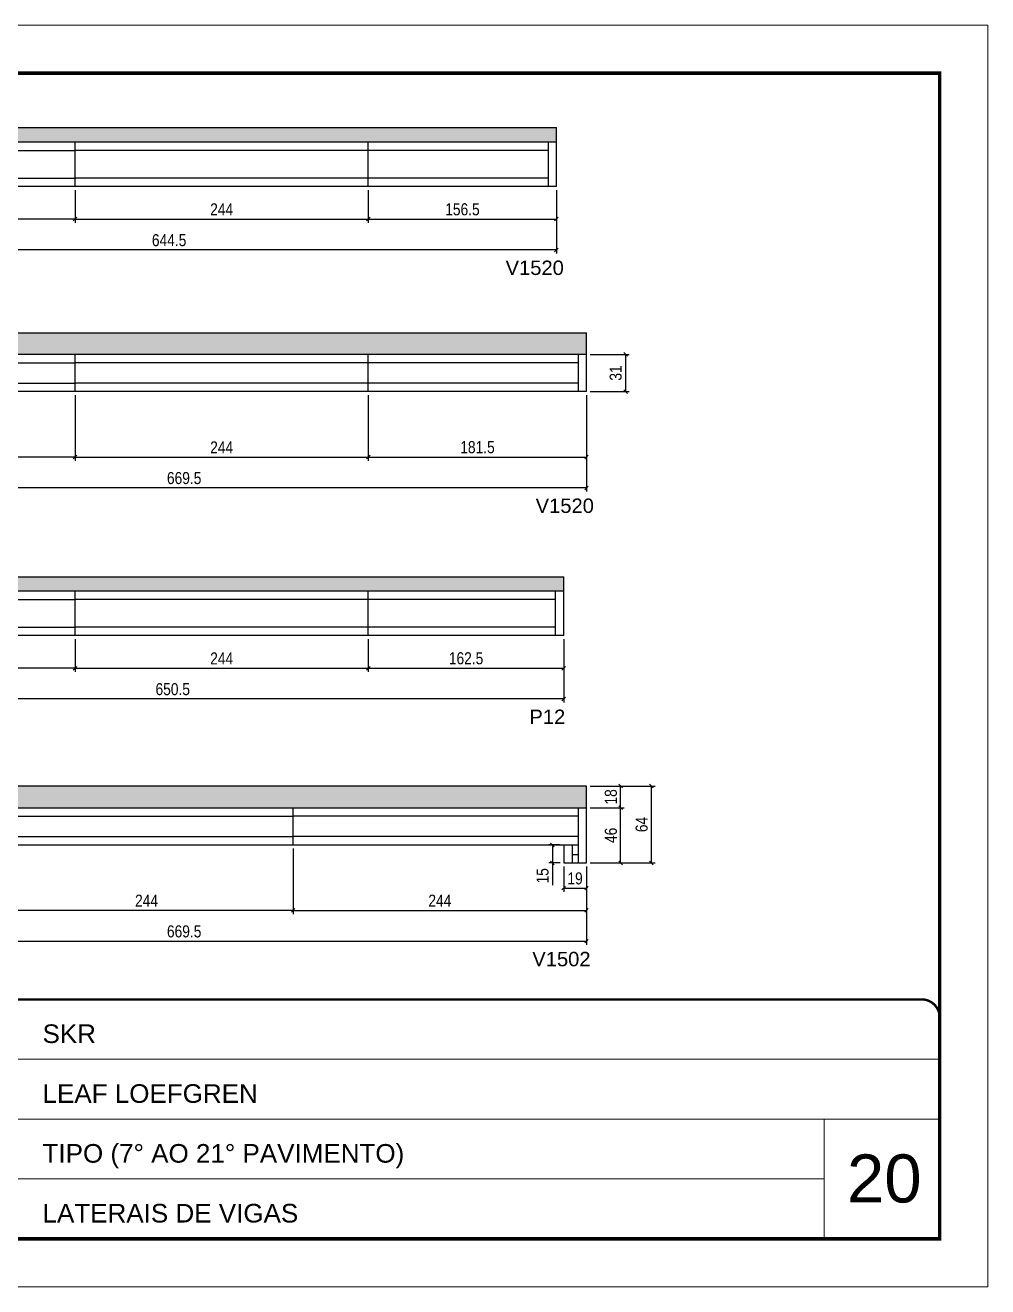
# Model space of a CAD drawing. Extents: x 3309 to 9563, y -2522 to 14608.
# Drawn here: x 8762 to 9563, y 8964 to 10014 of the extents above; entities that cross this region are included whole.
import ezdxf

# ---------------------------------------------------------------- set-up
doc = ezdxf.new("R2010")
doc.units = 0
doc.linetypes.add('CONTINUO', pattern=[0])
doc.linetypes.add('DASHED', pattern=[0.75, 0.5, -0.25])
for name, color, linetype in [('5', 5, 'Continuous'), ('COTA', 241, 'Continuous'), ('Painéis', 200, 'Continuous'), ('SARR_2.2x7', 40, 'Continuous')]:
    doc.layers.add(name, color=color, linetype=linetype)
for name, color, linetype, lineweight in [('CARIMBO', 255, 'Continuous', 9), ('Folhas', 255, 'Continuous', 9), ('SARRAFO DE PRESSAO', 251, 'DASHED', 9)]:
    doc.layers.add(name, color=color, linetype=linetype, lineweight=lineweight)
doc.styles.add('ARIAL', font='arial.ttf')
doc.styles.add('COTA TECNICA', font='techl___.ttf', dxfattribs={"height": 10})
doc.styles.get("Standard").update_dxf_attribs({"font": 'arial.ttf'})
doc.dimstyles.new('PAINEL', dxfattribs={"dimtxt": 10, "dimasz": 3, "dimexe": 3, "dimexo": 3, "dimgap": 3, "dimtad": 1, "dimdec": 1, "dimzin": 12, "dimdsep": 46, "dimtxsty": 'COTA TECNICA', "dimblk1": 'OBLIQUE', "dimblk2": 'OBLIQUE', "dimsah": 1, "dimcen": 0.9, "dimclrd": 4, "dimclre": 4, "dimclrt": 240, "dimadec": 1, "dimazin": 3, "dimtfac": 1, "dimtdec": 1, "dimtmove": 0, "dimatfit": 3, "dimfxl": 1, "dimtolj": 1, "dimtzin": 12, "dimarcsym": 0})

# ---------------------------------------------------------------- blocks, each defined once
blk = doc.blocks.new('9999999999')
at = {"color": 30, "linetype": 'CONTINUO'}
for p, q in [((98564.6, 34379.6), (99584, 34379.6)), ((98564.6, 34329.8), (99488, 34329.8)), ((99584, 34329.8), (99488, 34329.8)), ((99488, 34329.8), (99488, 34230.2)), ((98564.6, 34280), (99488, 34280))]:
    blk.add_line(p, q, dxfattribs=at)
at = {"color": 30, "linetype": 'CONTINUO', "const_width": 2}
blk.add_lwpolyline([(99584, 34230.2), (99584, 34414.4, 0.414214), (99569, 34429.4), (98229, 34429.4, 0.414214), (98214, 34414.4), (98214, 34245.2, 0.414214), (98229, 34230.2), (99584, 34230.2)], format="xyb", dxfattribs=at)
at = {"layer": 'Folhas'}
blk.add_lwpolyline([(98139, 34190.2), (99624, 34190.2), (99624, 35240.2), (98139, 35240.2)], close=True, dxfattribs=at)
at = {"layer": 'Folhas', "color": 30, "const_width": 3}
blk.add_lwpolyline([(98214, 34230.2), (99584, 34230.2), (99584, 35200.2), (98214, 35200.2)], close=True, dxfattribs=at)
at = {"color": 7, "linetype": 'Continuous', "ltscale": 5, "style": 'ARIAL'}
for s, height, p in [('SKR', 15.48, (98837.7, 34393.1)), ('LEAF LOEFGREN', 15.483, (98837.7, 34343.3)), ('TIPO (7° AO 21° PAVIMENTO)', 15.483, (98837.7, 34293.5)), ('LATERAIS DE VIGAS', 15.483, (98837.7, 34243.7))]:
    blk.add_text(s, height=height, dxfattribs=at).set_placement(p)
blk = doc.blocks.new('_Oblique')
at = {"color": 0, "linetype": 'ByBlock', "lineweight": -2}
blk.add_line((-0.5, -0.5), (0.5, 0.5), dxfattribs=at)
blk = doc.blocks.new('*D2097')
at = {"layer": 'COTA', "color": 4, "linetype": 'ByBlock', "lineweight": -2, "transparency": 16777216}
for p, q in [((8559.6, 9876.3), (8559.6, 9849.2)), ((8803.6, 9876.3), (8803.6, 9849.2)), ((8803.6, 9852.2), (8559.6, 9852.2))]:
    blk.add_line(p, q, dxfattribs=at)
at = {"layer": 'Defpoints', "color": 0, "linetype": 'ByBlock', "transparency": 16777216}
for p in [(8559.6, 9879.3), (8803.6, 9879.3), (8559.6, 9852.2)]:
    blk.add_point(p, dxfattribs=at)
at = {"layer": 'COTA', "color": 4, "linetype": 'ByBlock', "lineweight": -2, "transparency": 16777216, "xscale": 3, "yscale": 3, "zscale": 3, "rotation": 180}
blk.add_blockref('_Oblique', (8559.6, 9852.2), dxfattribs=at)
at = {"layer": 'COTA', "color": 4, "linetype": 'ByBlock', "lineweight": -2, "transparency": 16777216, "xscale": 3, "yscale": 3, "zscale": 3}
blk.add_blockref('_Oblique', (8803.6, 9852.2), dxfattribs=at)
at = {"layer": 'COTA', "color": 240, "linetype": 'ByBlock', "transparency": 16777216, "insert": (8681.6, 9860.3), "char_height": 10, "attachment_point": 5, "style": 'COTA TECNICA'}
blk.add_mtext('\\A1;244', dxfattribs=at)
blk = doc.blocks.new('*D2098')
at = {"layer": 'COTA', "color": 4, "lineweight": -2, "transparency": 16777216}
for p, q in [((8803.6, 9876.3), (8803.6, 9849.2)), ((9047.6, 9876.3), (9047.6, 9849.2)), ((8803.6, 9852.2), (9047.6, 9852.2))]:
    blk.add_line(p, q, dxfattribs=at)
at = {"layer": 'Defpoints', "color": 0, "transparency": 16777216}
for p in [(8803.6, 9879.3, 0), (9047.6, 9879.3, 0), (9047.6, 9852.2)]:
    blk.add_point(p, dxfattribs=at)
at = {"layer": 'COTA', "color": 4, "lineweight": -2, "transparency": 16777216, "xscale": 3, "yscale": 3, "zscale": 3, "rotation": 180}
blk.add_blockref('_Oblique', (8803.6, 9852.2), dxfattribs=at)
at = {"layer": 'COTA', "color": 4, "lineweight": -2, "transparency": 16777216, "xscale": 3, "yscale": 3, "zscale": 3}
blk.add_blockref('_Oblique', (9047.6, 9852.2), dxfattribs=at)
at = {"layer": 'COTA', "color": 240, "transparency": 16777216, "insert": (8925.6, 9860.3), "char_height": 10, "attachment_point": 5, "style": 'COTA TECNICA'}
blk.add_mtext('\\A1;244', dxfattribs=at)
blk = doc.blocks.new('*D2099')
at = {"layer": 'COTA', "color": 4, "lineweight": -2, "transparency": 16777216}
for p, q in [((9047.6, 9876.3), (9047.6, 9849.2)), ((9204.1, 9876.3), (9204.1, 9849.2)), ((9047.6, 9852.2), (9204.1, 9852.2))]:
    blk.add_line(p, q, dxfattribs=at)
at = {"layer": 'Defpoints', "color": 0, "transparency": 16777216}
for p in [(9047.6, 9879.3, 0), (9204.1, 9879.3, 0), (9204.1, 9852.2)]:
    blk.add_point(p, dxfattribs=at)
at = {"layer": 'COTA', "color": 4, "lineweight": -2, "transparency": 16777216, "xscale": 3, "yscale": 3, "zscale": 3, "rotation": 180}
blk.add_blockref('_Oblique', (9047.6, 9852.2), dxfattribs=at)
at = {"layer": 'COTA', "color": 4, "lineweight": -2, "transparency": 16777216, "xscale": 3, "yscale": 3, "zscale": 3}
blk.add_blockref('_Oblique', (9204.1, 9852.2), dxfattribs=at)
at = {"layer": 'COTA', "color": 240, "transparency": 16777216, "insert": (9125.9, 9860.3), "char_height": 10, "attachment_point": 5, "style": 'COTA TECNICA'}
blk.add_mtext('\\A1;156.5', dxfattribs=at)
blk = doc.blocks.new('*D2100')
at = {"layer": 'COTA', "color": 4, "lineweight": -2, "transparency": 16777216}
for p, q in [((8559.6, 9876.3), (8559.6, 9823.5)), ((9204.1, 9876.3), (9204.1, 9823.5)), ((9204.1, 9826.5), (8559.6, 9826.5))]:
    blk.add_line(p, q, dxfattribs=at)
at = {"layer": 'Defpoints', "color": 0, "transparency": 16777216}
for p in [(8559.6, 9879.3, 0), (9204.1, 9879.3, 0), (8559.6, 9826.5)]:
    blk.add_point(p, dxfattribs=at)
at = {"layer": 'COTA', "color": 4, "lineweight": -2, "transparency": 16777216, "xscale": 3, "yscale": 3, "zscale": 3, "rotation": 180}
blk.add_blockref('_Oblique', (8559.6, 9826.5), dxfattribs=at)
at = {"layer": 'COTA', "color": 4, "lineweight": -2, "transparency": 16777216, "xscale": 3, "yscale": 3, "zscale": 3}
blk.add_blockref('_Oblique', (9204.1, 9826.5), dxfattribs=at)
at = {"layer": 'COTA', "color": 240, "transparency": 16777216, "insert": (8881.9, 9834.6), "char_height": 10, "attachment_point": 5, "style": 'COTA TECNICA'}
blk.add_mtext('\\A1;644.5', dxfattribs=at)
blk = doc.blocks.new('*D2104')
at = {"layer": 'COTA', "color": 4, "linetype": 'ByBlock', "lineweight": -2, "transparency": 16777216}
for p, q in [((8803.6, 9705.6), (8803.6, 9651.1)), ((8559.6, 9690.6), (8559.6, 9651.1)), ((8803.6, 9654.1), (8559.6, 9654.1))]:
    blk.add_line(p, q, dxfattribs=at)
at = {"layer": 'Defpoints', "color": 0, "linetype": 'ByBlock', "transparency": 16777216}
for p in [(8803.6, 9708.6), (8559.6, 9693.6), (8559.6, 9654.1)]:
    blk.add_point(p, dxfattribs=at)
at = {"layer": 'COTA', "color": 4, "linetype": 'ByBlock', "lineweight": -2, "transparency": 16777216, "xscale": 3, "yscale": 3, "zscale": 3, "rotation": 180}
blk.add_blockref('_Oblique', (8559.6, 9654.1), dxfattribs=at)
at = {"layer": 'COTA', "color": 4, "linetype": 'ByBlock', "lineweight": -2, "transparency": 16777216, "xscale": 3, "yscale": 3, "zscale": 3}
blk.add_blockref('_Oblique', (8803.6, 9654.1), dxfattribs=at)
at = {"layer": 'COTA', "color": 240, "linetype": 'ByBlock', "transparency": 16777216, "insert": (8681.6, 9662.2), "char_height": 10, "attachment_point": 5, "style": 'COTA TECNICA'}
blk.add_mtext('\\A1;244', dxfattribs=at)
blk = doc.blocks.new('*D2105')
at = {"layer": 'COTA', "color": 4, "lineweight": -2, "transparency": 16777216}
for p, q in [((8803.6, 9705.6), (8803.6, 9651.1)), ((9047.6, 9705.6), (9047.6, 9651.1)), ((8803.6, 9654.1), (9047.6, 9654.1))]:
    blk.add_line(p, q, dxfattribs=at)
at = {"layer": 'Defpoints', "color": 0, "transparency": 16777216}
for p in [(8803.6, 9708.6, 0), (9047.6, 9708.6, 0), (9047.6, 9654.1)]:
    blk.add_point(p, dxfattribs=at)
at = {"layer": 'COTA', "color": 4, "lineweight": -2, "transparency": 16777216, "xscale": 3, "yscale": 3, "zscale": 3, "rotation": 180}
blk.add_blockref('_Oblique', (8803.6, 9654.1), dxfattribs=at)
at = {"layer": 'COTA', "color": 4, "lineweight": -2, "transparency": 16777216, "xscale": 3, "yscale": 3, "zscale": 3}
blk.add_blockref('_Oblique', (9047.6, 9654.1), dxfattribs=at)
at = {"layer": 'COTA', "color": 240, "transparency": 16777216, "insert": (8925.6, 9662.2), "char_height": 10, "attachment_point": 5, "style": 'COTA TECNICA'}
blk.add_mtext('\\A1;244', dxfattribs=at)
blk = doc.blocks.new('*D2106')
at = {"layer": 'COTA', "color": 4, "lineweight": -2, "transparency": 16777216}
for p, q in [((9047.6, 9705.6), (9047.6, 9651.1)), ((9229.1, 9705.6), (9229.1, 9651.1)), ((9047.6, 9654.1), (9229.1, 9654.1))]:
    blk.add_line(p, q, dxfattribs=at)
at = {"layer": 'Defpoints', "color": 0, "transparency": 16777216}
for p in [(9047.6, 9708.6, 0), (9229.1, 9708.6, 0), (9229.1, 9654.1)]:
    blk.add_point(p, dxfattribs=at)
at = {"layer": 'COTA', "color": 4, "lineweight": -2, "transparency": 16777216, "xscale": 3, "yscale": 3, "zscale": 3, "rotation": 180}
blk.add_blockref('_Oblique', (9047.6, 9654.1), dxfattribs=at)
at = {"layer": 'COTA', "color": 4, "lineweight": -2, "transparency": 16777216, "xscale": 3, "yscale": 3, "zscale": 3}
blk.add_blockref('_Oblique', (9229.1, 9654.1), dxfattribs=at)
at = {"layer": 'COTA', "color": 240, "transparency": 16777216, "insert": (9138.4, 9662.3), "char_height": 10, "attachment_point": 5, "style": 'COTA TECNICA'}
blk.add_mtext('\\A1;181.5', dxfattribs=at)
blk = doc.blocks.new('*D2107')
at = {"layer": 'COTA', "color": 4, "lineweight": -2, "transparency": 16777216}
for p, q in [((9229.1, 9705.6), (9229.1, 9625.5)), ((8559.6, 9690.6), (8559.6, 9625.5)), ((9229.1, 9628.5), (8559.6, 9628.5))]:
    blk.add_line(p, q, dxfattribs=at)
at = {"layer": 'Defpoints', "color": 0, "transparency": 16777216}
for p in [(9229.1, 9708.6, 0), (8559.6, 9693.6, 0), (8559.6, 9628.5)]:
    blk.add_point(p, dxfattribs=at)
at = {"layer": 'COTA', "color": 4, "lineweight": -2, "transparency": 16777216, "xscale": 3, "yscale": 3, "zscale": 3, "rotation": 180}
blk.add_blockref('_Oblique', (8559.6, 9628.5), dxfattribs=at)
at = {"layer": 'COTA', "color": 4, "lineweight": -2, "transparency": 16777216, "xscale": 3, "yscale": 3, "zscale": 3}
blk.add_blockref('_Oblique', (9229.1, 9628.5), dxfattribs=at)
at = {"layer": 'COTA', "color": 240, "transparency": 16777216, "insert": (8894.4, 9636.6), "char_height": 10, "attachment_point": 5, "style": 'COTA TECNICA'}
blk.add_mtext('\\A1;669.5', dxfattribs=at)
blk = doc.blocks.new('*D2113')
at = {"layer": 'COTA', "color": 4, "lineweight": -2, "transparency": 16777216}
for p, q in [((9232.1, 9739.6), (9264.7, 9739.6)), ((9261.7, 9708.6), (9261.7, 9739.6)), ((9232.1, 9708.6), (9264.7, 9708.6))]:
    blk.add_line(p, q, dxfattribs=at)
at = {"layer": 'Defpoints', "color": 0, "transparency": 16777216}
for p in [(9229.1, 9739.6), (9261.7, 9739.6), (9229.1, 9708.6)]:
    blk.add_point(p, dxfattribs=at)
at = {"layer": 'COTA', "color": 4, "lineweight": -2, "transparency": 16777216, "xscale": 3, "yscale": 3, "zscale": 3}
for p, rotation in [((9261.7, 9739.6), 90), ((9261.7, 9708.6), 270)]:
    blk.add_blockref('_Oblique', p, dxfattribs=dict(at, rotation=rotation))
at = {"layer": 'COTA', "color": 240, "transparency": 16777216, "insert": (9253.4, 9724.1), "char_height": 10, "attachment_point": 5, "rotation": 90, "style": 'COTA TECNICA'}
blk.add_mtext('\\A1;31', dxfattribs=at)
blk = doc.blocks.new('*D2114')
at = {"layer": 'COTA', "color": 4, "linetype": 'ByBlock', "lineweight": -2, "transparency": 16777216}
for p, q in [((8559.6, 9502.6), (8559.6, 9475.4)), ((8803.6, 9502.6), (8803.6, 9475.4)), ((8803.6, 9478.4), (8559.6, 9478.4))]:
    blk.add_line(p, q, dxfattribs=at)
at = {"layer": 'Defpoints', "color": 0, "linetype": 'ByBlock', "transparency": 16777216}
for p in [(8559.6, 9505.6), (8803.6, 9505.6), (8559.6, 9478.4)]:
    blk.add_point(p, dxfattribs=at)
at = {"layer": 'COTA', "color": 4, "linetype": 'ByBlock', "lineweight": -2, "transparency": 16777216, "xscale": 3, "yscale": 3, "zscale": 3, "rotation": 180}
blk.add_blockref('_Oblique', (8559.6, 9478.4), dxfattribs=at)
at = {"layer": 'COTA', "color": 4, "linetype": 'ByBlock', "lineweight": -2, "transparency": 16777216, "xscale": 3, "yscale": 3, "zscale": 3}
blk.add_blockref('_Oblique', (8803.6, 9478.4), dxfattribs=at)
at = {"layer": 'COTA', "color": 240, "linetype": 'ByBlock', "transparency": 16777216, "insert": (8681.6, 9486.5), "char_height": 10, "attachment_point": 5, "style": 'COTA TECNICA'}
blk.add_mtext('\\A1;244', dxfattribs=at)
blk = doc.blocks.new('*D2115')
at = {"layer": 'COTA', "color": 4, "lineweight": -2, "transparency": 16777216}
for p, q in [((8803.6, 9502.6), (8803.6, 9475.4)), ((9047.6, 9502.6), (9047.6, 9475.4)), ((8803.6, 9478.4), (9047.6, 9478.4))]:
    blk.add_line(p, q, dxfattribs=at)
at = {"layer": 'Defpoints', "color": 0, "transparency": 16777216}
for p in [(8803.6, 9505.6, 0), (9047.6, 9505.6, 0), (9047.6, 9478.4)]:
    blk.add_point(p, dxfattribs=at)
at = {"layer": 'COTA', "color": 4, "lineweight": -2, "transparency": 16777216, "xscale": 3, "yscale": 3, "zscale": 3, "rotation": 180}
blk.add_blockref('_Oblique', (8803.6, 9478.4), dxfattribs=at)
at = {"layer": 'COTA', "color": 4, "lineweight": -2, "transparency": 16777216, "xscale": 3, "yscale": 3, "zscale": 3}
blk.add_blockref('_Oblique', (9047.6, 9478.4), dxfattribs=at)
at = {"layer": 'COTA', "color": 240, "transparency": 16777216, "insert": (8925.6, 9486.5), "char_height": 10, "attachment_point": 5, "style": 'COTA TECNICA'}
blk.add_mtext('\\A1;244', dxfattribs=at)
blk = doc.blocks.new('*D2116')
at = {"layer": 'COTA', "color": 4, "lineweight": -2, "transparency": 16777216}
for p, q in [((9047.6, 9502.6), (9047.6, 9475.4)), ((9210.1, 9502.6), (9210.1, 9475.4)), ((9047.6, 9478.4), (9210.1, 9478.4))]:
    blk.add_line(p, q, dxfattribs=at)
at = {"layer": 'Defpoints', "color": 0, "transparency": 16777216}
for p in [(9047.6, 9505.6, 0), (9210.1, 9505.6, 0), (9210.1, 9478.4)]:
    blk.add_point(p, dxfattribs=at)
at = {"layer": 'COTA', "color": 4, "lineweight": -2, "transparency": 16777216, "xscale": 3, "yscale": 3, "zscale": 3, "rotation": 180}
blk.add_blockref('_Oblique', (9047.6, 9478.4), dxfattribs=at)
at = {"layer": 'COTA', "color": 4, "lineweight": -2, "transparency": 16777216, "xscale": 3, "yscale": 3, "zscale": 3}
blk.add_blockref('_Oblique', (9210.1, 9478.4), dxfattribs=at)
at = {"layer": 'COTA', "color": 240, "transparency": 16777216, "insert": (9128.9, 9486.6), "char_height": 10, "attachment_point": 5, "style": 'COTA TECNICA'}
blk.add_mtext('\\A1;162.5', dxfattribs=at)
blk = doc.blocks.new('*D2117')
at = {"layer": 'COTA', "color": 4, "lineweight": -2, "transparency": 16777216}
for p, q in [((8559.6, 9502.6), (8559.6, 9449.8)), ((9210.1, 9502.6), (9210.1, 9449.8)), ((9210.1, 9452.8), (8559.6, 9452.8))]:
    blk.add_line(p, q, dxfattribs=at)
at = {"layer": 'Defpoints', "color": 0, "transparency": 16777216}
for p in [(8559.6, 9505.6, 0), (9210.1, 9505.6, 0), (8559.6, 9452.8)]:
    blk.add_point(p, dxfattribs=at)
at = {"layer": 'COTA', "color": 4, "lineweight": -2, "transparency": 16777216, "xscale": 3, "yscale": 3, "zscale": 3, "rotation": 180}
blk.add_blockref('_Oblique', (8559.6, 9452.8), dxfattribs=at)
at = {"layer": 'COTA', "color": 4, "lineweight": -2, "transparency": 16777216, "xscale": 3, "yscale": 3, "zscale": 3}
blk.add_blockref('_Oblique', (9210.1, 9452.8), dxfattribs=at)
at = {"layer": 'COTA', "color": 240, "transparency": 16777216, "insert": (8884.9, 9460.9), "char_height": 10, "attachment_point": 5, "style": 'COTA TECNICA'}
blk.add_mtext('\\A1;650.5', dxfattribs=at)
blk = doc.blocks.new('*D2121')
at = {"layer": 'COTA', "color": 4, "linetype": 'ByBlock', "lineweight": -2, "transparency": 16777216}
for p, q in [((8985.1, 9328.3), (8985.1, 9273.8)), ((9229.1, 9313.3), (9229.1, 9273.8)), ((8985.1, 9276.8), (9229.1, 9276.8))]:
    blk.add_line(p, q, dxfattribs=at)
at = {"layer": 'Defpoints', "color": 0, "linetype": 'ByBlock', "transparency": 16777216}
for p in [(8985.1, 9331.3), (9229.1, 9316.3), (9229.1, 9276.8)]:
    blk.add_point(p, dxfattribs=at)
at = {"layer": 'COTA', "color": 4, "linetype": 'ByBlock', "lineweight": -2, "transparency": 16777216, "xscale": 3, "yscale": 3, "zscale": 3, "rotation": 180}
blk.add_blockref('_Oblique', (8985.1, 9276.8), dxfattribs=at)
at = {"layer": 'COTA', "color": 4, "linetype": 'ByBlock', "lineweight": -2, "transparency": 16777216, "xscale": 3, "yscale": 3, "zscale": 3}
blk.add_blockref('_Oblique', (9229.1, 9276.8), dxfattribs=at)
at = {"layer": 'COTA', "color": 240, "linetype": 'ByBlock', "transparency": 16777216, "insert": (9107.1, 9284.9), "char_height": 10, "attachment_point": 5, "style": 'COTA TECNICA'}
blk.add_mtext('\\A1;244', dxfattribs=at)
blk = doc.blocks.new('*D2122')
at = {"layer": 'COTA', "color": 4, "lineweight": -2, "transparency": 16777216}
for p, q in [((8741.1, 9328.3), (8741.1, 9273.8)), ((8985.1, 9328.3), (8985.1, 9273.8)), ((8985.1, 9276.8), (8741.1, 9276.8))]:
    blk.add_line(p, q, dxfattribs=at)
at = {"layer": 'Defpoints', "color": 0, "transparency": 16777216}
for p in [(8741.1, 9331.3, 0), (8985.1, 9331.3, 0), (8741.1, 9276.8)]:
    blk.add_point(p, dxfattribs=at)
at = {"layer": 'COTA', "color": 4, "lineweight": -2, "transparency": 16777216, "xscale": 3, "yscale": 3, "zscale": 3, "rotation": 180}
blk.add_blockref('_Oblique', (8741.1, 9276.8), dxfattribs=at)
at = {"layer": 'COTA', "color": 4, "lineweight": -2, "transparency": 16777216, "xscale": 3, "yscale": 3, "zscale": 3}
blk.add_blockref('_Oblique', (8985.1, 9276.8), dxfattribs=at)
at = {"layer": 'COTA', "color": 240, "transparency": 16777216, "insert": (8863.1, 9284.9), "char_height": 10, "attachment_point": 5, "style": 'COTA TECNICA'}
blk.add_mtext('\\A1;244', dxfattribs=at)
blk = doc.blocks.new('*D2124')
at = {"layer": 'COTA', "color": 4, "lineweight": -2, "transparency": 16777216}
for p, q in [((8559.6, 9328.3), (8559.6, 9248.2)), ((9229.1, 9313.3), (9229.1, 9248.2)), ((8559.6, 9251.2), (9229.1, 9251.2))]:
    blk.add_line(p, q, dxfattribs=at)
at = {"layer": 'Defpoints', "color": 0, "transparency": 16777216}
for p in [(8559.6, 9331.3, 0), (9229.1, 9316.3, 0), (9229.1, 9251.2)]:
    blk.add_point(p, dxfattribs=at)
at = {"layer": 'COTA', "color": 4, "lineweight": -2, "transparency": 16777216, "xscale": 3, "yscale": 3, "zscale": 3, "rotation": 180}
blk.add_blockref('_Oblique', (8559.6, 9251.2), dxfattribs=at)
at = {"layer": 'COTA', "color": 4, "lineweight": -2, "transparency": 16777216, "xscale": 3, "yscale": 3, "zscale": 3}
blk.add_blockref('_Oblique', (9229.1, 9251.2), dxfattribs=at)
at = {"layer": 'COTA', "color": 240, "transparency": 16777216, "insert": (8894.4, 9259.3), "char_height": 10, "attachment_point": 5, "style": 'COTA TECNICA'}
blk.add_mtext('\\A1;669.5', dxfattribs=at)
blk = doc.blocks.new('*D2125')
at = {"layer": 'COTA', "color": 4, "lineweight": -2, "transparency": 16777216}
for p, q in [((9232.1, 9362.3), (9260.5, 9362.3)), ((9257.5, 9316.3), (9257.5, 9362.3)), ((9232.1, 9316.3), (9260.5, 9316.3))]:
    blk.add_line(p, q, dxfattribs=at)
at = {"layer": 'Defpoints', "color": 0, "transparency": 16777216}
for p in [(9229.1, 9362.3), (9257.5, 9362.3), (9229.1, 9316.3)]:
    blk.add_point(p, dxfattribs=at)
at = {"layer": 'COTA', "color": 4, "lineweight": -2, "transparency": 16777216, "xscale": 3, "yscale": 3, "zscale": 3}
for p, rotation in [((9257.5, 9362.3), 90), ((9257.5, 9316.3), 270)]:
    blk.add_blockref('_Oblique', p, dxfattribs=dict(at, rotation=rotation))
at = {"layer": 'COTA', "color": 240, "transparency": 16777216, "insert": (9249.4, 9339.3), "char_height": 10, "attachment_point": 5, "rotation": 90, "style": 'COTA TECNICA'}
blk.add_mtext('\\A1;46', dxfattribs=at)
blk = doc.blocks.new('*D2126')
at = {"layer": 'COTA', "color": 4, "lineweight": -2, "transparency": 16777216}
for p, q in [((9232.1, 9380.3), (9260.5, 9380.3)), ((9257.5, 9362.3), (9257.5, 9380.3)), ((9232.1, 9362.3), (9260.5, 9362.3))]:
    blk.add_line(p, q, dxfattribs=at)
at = {"layer": 'Defpoints', "color": 0, "transparency": 16777216}
for p in [(9229.1, 9380.3), (9257.5, 9380.3), (9229.1, 9362.3)]:
    blk.add_point(p, dxfattribs=at)
at = {"layer": 'COTA', "color": 4, "lineweight": -2, "transparency": 16777216, "xscale": 3, "yscale": 3, "zscale": 3}
for p, rotation in [((9257.5, 9380.3), 90), ((9257.5, 9362.3), 270)]:
    blk.add_blockref('_Oblique', p, dxfattribs=dict(at, rotation=rotation))
at = {"layer": 'COTA', "color": 240, "transparency": 16777216, "insert": (9249.4, 9371.3), "char_height": 10, "attachment_point": 5, "rotation": 90, "style": 'COTA TECNICA'}
blk.add_mtext('\\A1;18', dxfattribs=at)
blk = doc.blocks.new('*D2127')
at = {"layer": 'COTA', "color": 4, "lineweight": -2, "transparency": 16777216}
for p, q in [((9232.1, 9380.3), (9286.1, 9380.3)), ((9283.1, 9316.3), (9283.1, 9380.3)), ((9232.1, 9316.3), (9286.1, 9316.3))]:
    blk.add_line(p, q, dxfattribs=at)
at = {"layer": 'Defpoints', "color": 0, "transparency": 16777216}
for p in [(9229.1, 9380.3), (9283.1, 9380.3), (9229.1, 9316.3)]:
    blk.add_point(p, dxfattribs=at)
at = {"layer": 'COTA', "color": 4, "lineweight": -2, "transparency": 16777216, "xscale": 3, "yscale": 3, "zscale": 3}
for p, rotation in [((9283.1, 9380.3), 90), ((9283.1, 9316.3), 270)]:
    blk.add_blockref('_Oblique', p, dxfattribs=dict(at, rotation=rotation))
at = {"layer": 'COTA', "color": 240, "transparency": 16777216, "insert": (9275, 9348.3), "char_height": 10, "attachment_point": 5, "rotation": 90, "style": 'COTA TECNICA'}
blk.add_mtext('\\A1;64', dxfattribs=at)
blk = doc.blocks.new('*D2128')
at = {"layer": 'COTA', "color": 4, "lineweight": -2, "transparency": 16777216}
for p, q in [((9210.1, 9313.3), (9210.1, 9292.3)), ((9229.1, 9313.3), (9229.1, 9292.3)), ((9210.1, 9295.3), (9229.1, 9295.3))]:
    blk.add_line(p, q, dxfattribs=at)
at = {"layer": 'Defpoints', "color": 0, "transparency": 16777216}
for p in [(9210.1, 9316.3), (9229.1, 9316.3), (9229.1, 9295.3)]:
    blk.add_point(p, dxfattribs=at)
at = {"layer": 'COTA', "color": 4, "lineweight": -2, "transparency": 16777216, "xscale": 3, "yscale": 3, "zscale": 3, "rotation": 180}
blk.add_blockref('_Oblique', (9210.1, 9295.3), dxfattribs=at)
at = {"layer": 'COTA', "color": 4, "lineweight": -2, "transparency": 16777216, "xscale": 3, "yscale": 3, "zscale": 3}
blk.add_blockref('_Oblique', (9229.1, 9295.3), dxfattribs=at)
at = {"layer": 'COTA', "color": 240, "transparency": 16777216, "insert": (9219.6, 9303.4), "char_height": 10, "attachment_point": 5, "style": 'COTA TECNICA'}
blk.add_mtext('\\A1;19', dxfattribs=at)
blk = doc.blocks.new('*D2129')
at = {"layer": 'COTA', "color": 4, "lineweight": -2, "transparency": 16777216}
for p, q in [((9207.1, 9331.3), (9197.7, 9331.3)), ((9200.7, 9331.3), (9200.7, 9316.3)), ((9207.1, 9316.3), (9197.7, 9316.3)), ((9200.7, 9316.3), (9200.7, 9297.9))]:
    blk.add_line(p, q, dxfattribs=at)
at = {"layer": 'Defpoints', "color": 0, "transparency": 16777216}
for p in [(9210.1, 9331.3), (9200.7, 9316.3), (9210.1, 9316.3)]:
    blk.add_point(p, dxfattribs=at)
at = {"layer": 'COTA', "color": 4, "lineweight": -2, "transparency": 16777216, "xscale": 3, "yscale": 3, "zscale": 3}
for p, rotation in [((9200.7, 9331.3), 90), ((9200.7, 9316.3), 270)]:
    blk.add_blockref('_Oblique', p, dxfattribs=dict(at, rotation=rotation))
at = {"layer": 'COTA', "color": 240, "transparency": 16777216, "insert": (9192.6, 9305.6), "char_height": 10, "attachment_point": 5, "rotation": 90, "style": 'COTA TECNICA'}
blk.add_mtext('\\A1;15', dxfattribs=at)

msp = doc.modelspace()

# ---------------------------------------------------------------- hatches: boundary and pattern name
at = {"layer": 'COTA'}
h = msp.add_hatch(dxfattribs=at)
h.set_pattern_fill('AR-CONC', color=256, scale=0.03)
h.set_pattern_definition([(50, (4817.4945, 381.9985), (5.46554, -0.4781726), [0.5715, -6.2865]), (355, (4817.4945, 381.9985), (-1.0573026, 5.7317054), [0.4572, -5.0292175]), (100.451445, (4817.95, 381.9586), (4.4082374, 5.2535326), [0.4857003, -5.3427073]), (46.1842, (4817.4945, 383.5225), (8.1323712, -1.26127), [0.85725, -9.42975]), (96.63556, (4818.172, 383.417), (7.122124, 7.422784), [0.728551, -8.014068]), (351.18415, (4817.4945, 383.5225), (7.122124, 7.422784), [0.685799, -7.543792]), (21, (4818.2565, 383.1415), (4.5484317, -3.067956), [0.5715, -6.2865]), (326, (4818.2565, 383.1415), (1.854061, 5.525639), [0.4572, -5.0292]), (71.451445, (4818.6356, 382.886), (6.4024926, 2.457683), [0.4857003, -5.342698]), (37.5, (4817.4945, 381.9985), (0.0926581, 2.53665117), [0, -4.96824, 0, -5.1054, 0, -5.04825]), (7.5, (4817.4945, 381.9985), (2.0045899, 3.00541724), [0, -2.91084, 0, -4.85394, 0, -1.92405]), (327.5, (4815.7953, 381.9985), (4.06771786, -0.1718623), [0, -1.905, 0, -5.9436, 0, -7.8867]), (317.5, (4815.0333, 381.9985), (4.4438754, 0.7627947), [0, -2.4765, 0, -3.94716, 0, -5.6007])])
h.paths.add_polyline_path([(8559.6, 9928.31), (8559.6, 9916.31), (9204.1, 9916.31), (9204.1, 9928.31)])
h = msp.add_hatch(dxfattribs=at)
h.set_pattern_fill('AR-CONC', color=256, scale=0.03)
h.set_pattern_definition([(50, (4817.4945, 211.2963), (5.46554, -0.4781726), [0.5715, -6.2865]), (355, (4817.4945, 211.2963), (-1.0573026, 5.7317054), [0.4572, -5.0292175]), (100.451445, (4817.95, 211.2565), (4.4082374, 5.2535326), [0.4857003, -5.3427073]), (46.1842, (4817.4945, 212.82), (8.1323712, -1.26127), [0.85725, -9.42975]), (96.63556, (4818.172, 212.715), (7.122124, 7.422784), [0.728551, -8.014068]), (351.18415, (4817.4945, 212.82), (7.122124, 7.422784), [0.685799, -7.543792]), (21, (4818.2565, 212.4393), (4.5484317, -3.067956), [0.5715, -6.2865]), (326, (4818.2565, 212.4393), (1.854061, 5.525639), [0.4572, -5.0292]), (71.451445, (4818.6356, 212.1837), (6.4024926, 2.457683), [0.4857003, -5.342698]), (37.5, (4817.4945, 211.2963), (0.0926581, 2.53665117), [0, -4.96824, 0, -5.1054, 0, -5.04825]), (7.5, (4817.4945, 211.2963), (2.0045899, 3.00541724), [0, -2.91084, 0, -4.85394, 0, -1.92405]), (327.5, (4815.7953, 211.2963), (4.06771786, -0.1718623), [0, -1.905, 0, -5.9436, 0, -7.8867]), (317.5, (4815.0333, 211.2963), (4.4438754, 0.7627947), [0, -2.4765, 0, -3.94716, 0, -5.6007])])
h.paths.add_polyline_path([(8559.6, 9757.61), (8559.6, 9739.61), (9229.1, 9739.61), (9229.1, 9757.61)])
h = msp.add_hatch(dxfattribs=at)
h.set_pattern_fill('AR-CONC', color=256, scale=0.03)
h.set_pattern_definition([(50, (4817.4945, 8.25), (5.46554, -0.4781726), [0.5715, -6.2865]), (355, (4817.4945, 8.25), (-1.0573026, 5.7317054), [0.4572, -5.0292175]), (100.451445, (4817.95, 8.2103), (4.4082374, 5.2535326), [0.4857003, -5.3427073]), (46.1842, (4817.4945, 9.774), (8.1323712, -1.26127), [0.85725, -9.42975]), (96.63556, (4818.172, 9.669), (7.122124, 7.422784), [0.728551, -8.014068]), (351.18415, (4817.4945, 9.774), (7.122124, 7.422784), [0.685799, -7.543792]), (21, (4818.2565, 9.393), (4.5484317, -3.067956), [0.5715, -6.2865]), (326, (4818.2565, 9.393), (1.854061, 5.525639), [0.4572, -5.0292]), (71.451445, (4818.6356, 9.1375), (6.4024926, 2.457683), [0.4857003, -5.342698]), (37.5, (4817.4945, 8.2502), (0.0926581, 2.53665117), [0, -4.96824, 0, -5.1054, 0, -5.04825]), (7.5, (4817.4945, 8.2502), (2.0045899, 3.00541724), [0, -2.91084, 0, -4.85394, 0, -1.92405]), (327.5, (4815.7953, 8.2502), (4.06771786, -0.1718623), [0, -1.905, 0, -5.9436, 0, -7.8867]), (317.5, (4815.0333, 8.25), (4.4438754, 0.7627947), [0, -2.4765, 0, -3.94716, 0, -5.6007])])
h.paths.add_polyline_path([(8559.6, 9554.57), (8559.6, 9542.57), (9210.1, 9542.57), (9210.1, 9554.57)])
h = msp.add_hatch(dxfattribs=at)
h.set_pattern_fill('AR-CONC', color=256, scale=0.03)
h.set_pattern_definition([(50, (4817.4945, -166.023), (5.46554, -0.4781726), [0.5715, -6.2865]), (355, (4817.4945, -166.023), (-1.0573026, 5.7317054), [0.4572, -5.0292175]), (100.451445, (4817.95, -166.0627), (4.4082374, 5.2535326), [0.4857003, -5.3427073]), (46.1842, (4817.4945, -164.499), (8.1323712, -1.26127), [0.85725, -9.42975]), (96.63556, (4818.172, -164.604), (7.122124, 7.422784), [0.728551, -8.014068]), (351.18415, (4817.4945, -164.499), (7.122124, 7.422784), [0.685799, -7.543792]), (21, (4818.2565, -164.88), (4.5484317, -3.067956), [0.5715, -6.2865]), (326, (4818.2565, -164.88), (1.854061, 5.525639), [0.4572, -5.0292]), (71.451445, (4818.6356, -165.1355), (6.4024926, 2.457683), [0.4857003, -5.342698]), (37.5, (4817.4945, -166.0229), (0.0926581, 2.53665117), [0, -4.96824, 0, -5.1054, 0, -5.04825]), (7.5, (4817.4945, -166.0229), (2.0045899, 3.00541724), [0, -2.91084, 0, -4.85394, 0, -1.92405]), (327.5, (4815.7953, -166.0229), (4.06771786, -0.1718623), [0, -1.905, 0, -5.9436, 0, -7.8867]), (317.5, (4815.0333, -166.023), (4.4438754, 0.7627947), [0, -2.4765, 0, -3.94716, 0, -5.6007])])
h.paths.add_polyline_path([(8559.6, 9380.29), (8559.6, 9362.29), (9229.1, 9362.29), (9229.1, 9380.29)])

# ---------------------------------------------------------------- linework, layer by layer
for p, q in [((8559.6, 9928.31), (9204.1, 9928.31)), ((9204.1, 9916.31), (9204.1, 9928.31)), ((8559.6, 9757.61), (9229.1, 9757.61)), ((9229.1, 9739.61), (9229.1, 9757.61)), ((8559.6, 9554.57), (9210.1, 9554.57)), ((9210.1, 9542.57), (9210.1, 9554.57)), ((9229.1, 9380.29), (8559.6, 9380.29)), ((9229.1, 9362.29), (9229.1, 9380.29)), ((9210.1, 9331.29), (9222.1, 9331.29))]:
    msp.add_line(p, q, dxfattribs=at)
at = {"layer": 'Painéis', "linetype": 'ByBlock'}
for p, q in [((9204.1, 9916.31), (8559.6, 9916.31)), ((8803.6, 9879.31), (8803.6, 9916.31)), ((9047.6, 9879.31), (9047.6, 9916.31)), ((9204.1, 9879.31), (9204.1, 9916.31)), ((9204.1, 9879.31), (8559.6, 9879.31)), ((9229.1, 9739.61), (8559.6, 9739.61)), ((8803.6, 9708.61), (8803.6, 9739.61)), ((9047.6, 9708.61), (9047.6, 9739.61)), ((9229.1, 9708.61), (9229.1, 9739.61)), ((9229.1, 9708.61), (8584.6, 9708.61)), ((9210.1, 9542.57), (8559.6, 9542.57)), ((8803.6, 9505.57), (8803.6, 9542.57)), ((9047.6, 9505.57), (9047.6, 9542.57)), ((9210.1, 9505.57), (9210.1, 9542.57)), ((9210.1, 9505.57), (8559.6, 9505.57)), ((8559.6, 9362.29), (9229.1, 9362.29)), ((8985.1, 9331.29), (8985.1, 9362.29)), ((9229.1, 9316.29), (9229.1, 9362.29)), ((8559.6, 9331.29), (9210.1, 9331.29)), ((9210.1, 9331.29), (9210.1, 9316.29)), ((9210.1, 9316.29), (9229.1, 9316.29))]:
    msp.add_line(p, q, dxfattribs=at)
at = {"layer": 'SARR_2.2x7', "linetype": 'Continuous'}
for p, q in [((9197.1, 9916.31), (9197.1, 9879.31)), ((8566.6, 9909.31), (8803.6, 9909.31)), ((9047.6, 9909.31), (8803.6, 9909.31)), ((9197.1, 9909.31), (9047.6, 9909.31)), ((8566.6, 9886.31), (8803.6, 9886.31)), ((9047.6, 9886.31), (8803.6, 9886.31)), ((9197.1, 9886.31), (9047.6, 9886.31)), ((9222.1, 9739.61), (9222.1, 9708.61)), ((8566.6, 9732.61), (8803.6, 9732.61)), ((9047.6, 9732.61), (8803.6, 9732.61)), ((9222.1, 9732.61), (9047.6, 9732.61)), ((8566.6, 9715.61), (8803.6, 9715.61)), ((9047.6, 9715.61), (8803.6, 9715.61)), ((9222.1, 9715.61), (9047.6, 9715.61)), ((8566.6, 9535.57), (8803.6, 9535.57)), ((9047.6, 9535.57), (8803.6, 9535.57)), ((9203.1, 9535.57), (9047.6, 9535.57)), ((9203.1, 9542.57), (9203.1, 9505.57)), ((8566.6, 9512.57), (8803.6, 9512.57)), ((9047.6, 9512.57), (8803.6, 9512.57)), ((9203.1, 9512.57), (9047.6, 9512.57)), ((9222.1, 9362.29), (9222.1, 9316.29)), ((8741.1, 9355.29), (8985.1, 9355.29)), ((9222.1, 9355.29), (8985.1, 9355.29)), ((8741.1, 9338.29), (8985.1, 9338.29)), ((9222.1, 9338.29), (8985.1, 9338.29)), ((9217.1, 9331.29), (9217.1, 9316.29)), ((9217.1, 9323.29), (9222.1, 9323.29))]:
    msp.add_line(p, q, dxfattribs=at)

# ---------------------------------------------------------------- block references
at = {"layer": 'SARRAFO DE PRESSAO', "color": 6, "linetype": 'ByBlock'}
msp.add_blockref('9999999999', (-90061.11, -25226.65), dxfattribs=at)

# ---------------------------------------------------------------- texts
at = {"layer": '5', "linetype": 'Continuous'}
for s, rotation, p in [('V1520', 0.00004, (9161.78, 9805.69)), ('V1520', 0.00004, (9186.78, 9607.64)), ('P12', 0.00004, (9181.59, 9431.94)), ('V1502', 359.99996, (9184, 9230.32))]:
    msp.add_text(s, height=12, rotation=rotation, dxfattribs=at).set_placement(p)
at = {"layer": 'CARIMBO', "style": 'ARIAL'}
msp.add_text('20', height=40, dxfattribs=at).set_placement((9445.73, 9033.7))

# ---------------------------------------------------------------- dimensions: what is measured, and where the dimension line sits
at = {"layer": 'COTA', "linetype": 'ByBlock'}
for base, p1, p2, angle, picture, middle in [((8559.6, 9852.19), (8803.6, 9879.31), (8559.6, 9879.31), 180, '*D2097', (8681.6, 9860.27)), ((8559.6, 9654.14), (8803.6, 9708.61), (8559.6, 9693.61), 180, '*D2104', (8681.6, 9662.21)), ((8559.6, 9478.44), (8803.6, 9505.57), (8559.6, 9505.57), 180, '*D2114', (8681.6, 9486.52)), ((9229.1, 9276.82), (8985.1, 9331.29), (9229.1, 9316.29), 0, '*D2121', (9107.1, 9284.89))]:
    dim = msp.add_linear_dim(base=base, p1=p1, p2=p2, angle=angle, dimstyle='PAINEL', override={"dimtmove": 1}, dxfattribs=at)
    dim.commit()
    dim.dimension.update_dxf_attribs({"geometry": picture, "text_midpoint": middle})
at = {"layer": 'COTA'}
for base, p1, p2, picture, middle in [((8559.6, 9826.53, 0), (9204.1, 9879.31), (8559.6, 9879.31), '*D2100', (8881.85, 9834.64, 0)), ((9047.6, 9852.19, 0), (8803.6, 9879.31), (9047.6, 9879.31), '*D2098', (8925.6, 9860.27, 0)), ((9204.1, 9852.19, 0), (9047.6, 9879.31), (9204.1, 9879.31), '*D2099', (9125.85, 9860.3, 0)), ((8559.6, 9628.48, 0), (9229.1, 9708.61), (8559.6, 9693.61), '*D2107', (8894.35, 9636.62, 0)), ((9047.6, 9654.14, 0), (8803.6, 9708.61), (9047.6, 9708.61), '*D2105', (8925.6, 9662.21, 0)), ((9229.1, 9654.14, 0), (9047.6, 9708.61), (9229.1, 9708.61), '*D2106', (9138.35, 9662.27, 0)), ((8559.6, 9452.79, 0), (9210.1, 9505.57), (8559.6, 9505.57), '*D2117', (8884.85, 9460.9, 0)), ((9047.6, 9478.44, 0), (8803.6, 9505.57), (9047.6, 9505.57), '*D2115', (8925.6, 9486.52, 0)), ((9210.1, 9478.44, 0), (9047.6, 9505.57), (9210.1, 9505.57), '*D2116', (9128.85, 9486.55, 0))]:
    dim = msp.add_linear_dim(base=base, p1=p1, p2=p2, dimstyle='PAINEL', dxfattribs=at)
    dim.commit()
    dim.dimension.update_dxf_attribs({"geometry": picture, "text_midpoint": middle})
for base, p1, p2, angle, picture, middle in [((9261.66, 9739.61), (9229.1, 9708.61), (9229.1, 9739.61), 90, '*D2113', (9253.44, 9724.11)), ((9257.49, 9380.29), (9229.1, 9362.29), (9229.1, 9380.29), 90, '*D2126', (9249.39, 9371.29)), ((9283.12, 9380.29), (9229.1, 9316.29), (9229.1, 9380.29), 90, '*D2127', (9275.02, 9348.29)), ((9257.49, 9362.29), (9229.1, 9316.29), (9229.1, 9362.29), 90, '*D2125', (9249.39, 9339.29)), ((9229.1, 9251.16, 0), (8559.6, 9331.29), (9229.1, 9316.29), 180, '*D2124', (8894.35, 9259.3, 0)), ((8741.1, 9276.82, 0), (8985.1, 9331.29), (8741.1, 9331.29), 180, '*D2122', (8863.1, 9284.89, 0)), ((9200.72, 9316.29), (9210.1, 9331.29), (9210.1, 9316.29), 90, '*D2129', (9192.61, 9305.61)), ((9229.1, 9295.29), (9210.1, 9316.29), (9229.1, 9316.29), 180, '*D2128', (9219.6, 9303.38))]:
    dim = msp.add_linear_dim(base=base, p1=p1, p2=p2, angle=angle, dimstyle='PAINEL', dxfattribs=at)
    dim.commit()
    dim.dimension.update_dxf_attribs({"geometry": picture, "text_midpoint": middle})

doc.saveas('drawing.dxf')
